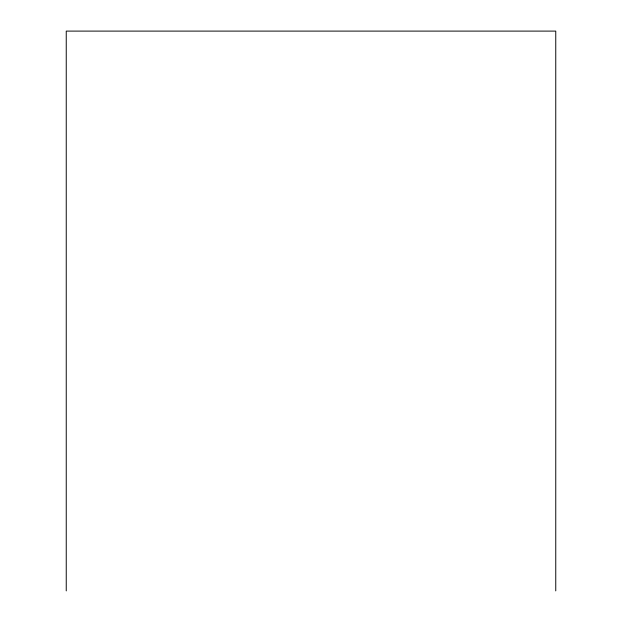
<?xml version="1.0" encoding="UTF-8"?>
<svg xmlns="http://www.w3.org/2000/svg" width="622" height="622" viewBox="0 0 622 622"><rect width="100%" height="100%" fill="white"/><g stroke="black" fill="none" stroke-linecap="round" stroke-linejoin="round"><path stroke-width="0.93" d="M555.757 590.9L555.757 31.1L66.243 31.1L66.243 590.9"/></g></svg>
